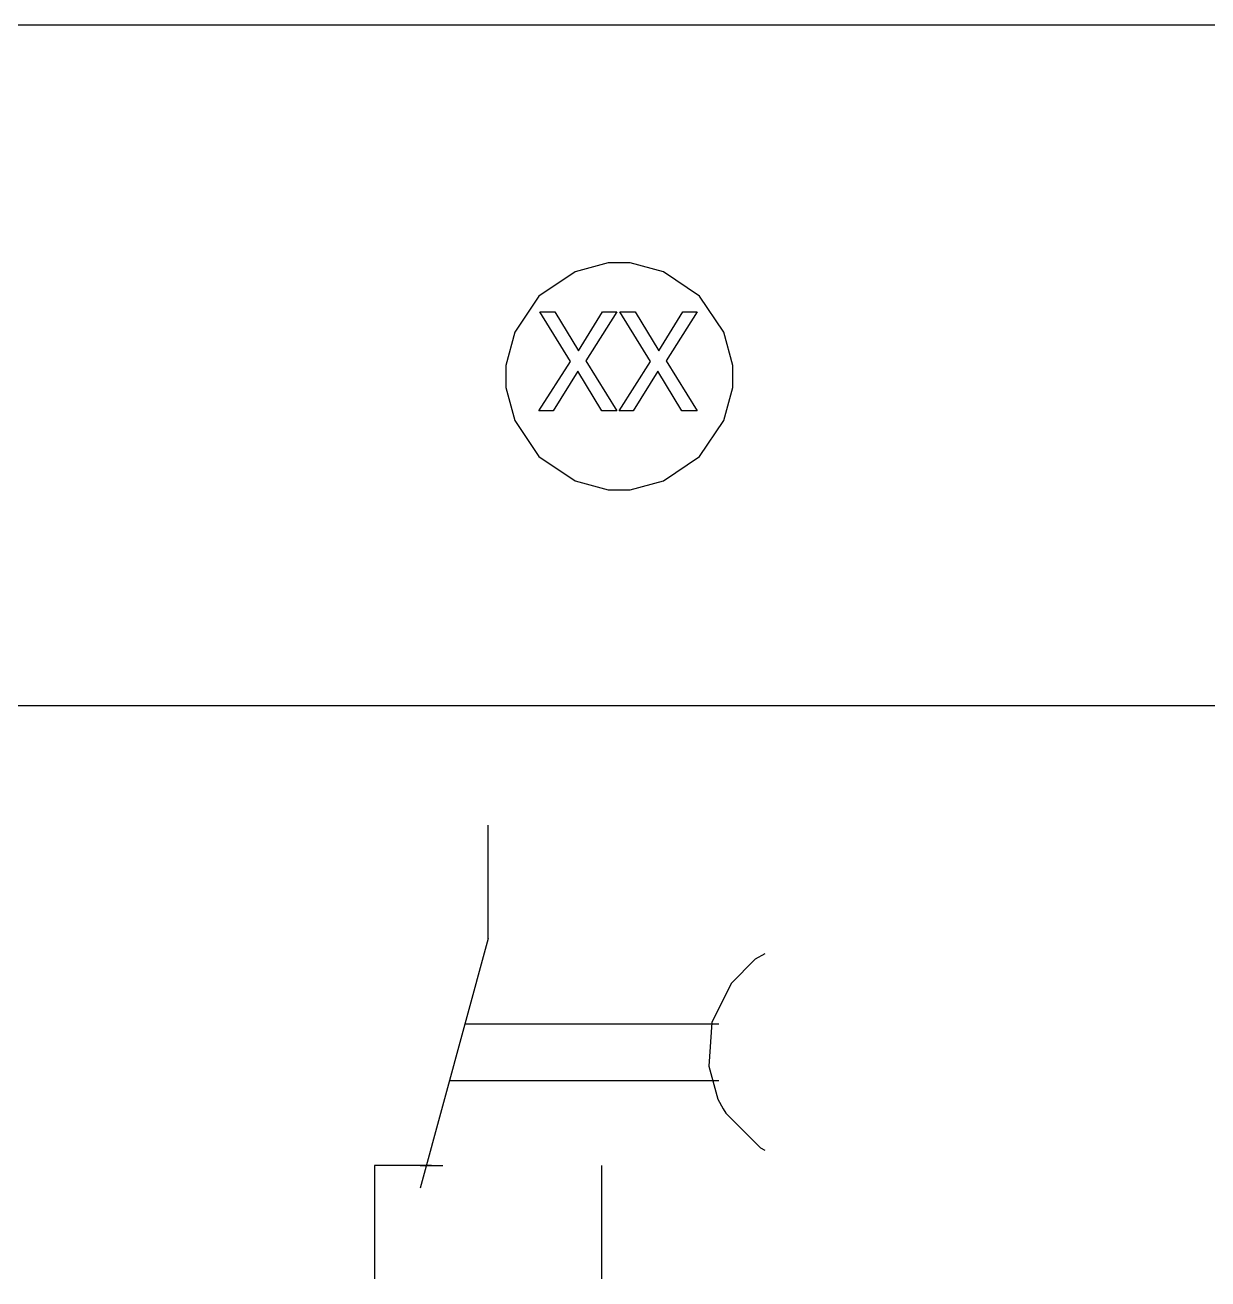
# Model space of a CAD drawing. Header units: millimetres. Extents: x 1974 to 2560, y 1429 to 1567.
# Drawn here: x 2493.155 to 2494.989, y 1522.618 to 1524.563 of the extents above; entities that cross this region are included whole.
import ezdxf

# ---------------------------------------------------------------- set-up
doc = ezdxf.new("R2010")
doc.units = ezdxf.units.MM
doc.layers.add('TEXTO', color=4, linetype='Continuous')

msp = doc.modelspace()

# ---------------------------------------------------------------- linework, layer by layer
at = {"layer": 'TEXTO', "color": 0}
for p, q in [((2507.7976, 1524.5625), (2478.9131, 1524.5625)), ((2494.0589, 1524.1936), (2494.0075, 1524.1798)), ((2494.0761, 1524.1936), (2494.0589, 1524.1936)), ((2494.0932, 1524.1936), (2494.0761, 1524.1936)), ((2494.1446, 1524.1798), (2494.0932, 1524.1936)), ((2494.0075, 1524.1798), (2493.9516, 1524.142)), ((2494.2005, 1524.142), (2494.1446, 1524.1798)), ((2493.9516, 1524.142), (2493.9139, 1524.0862)), ((2494.2382, 1524.0862), (2494.2005, 1524.142)), ((2494.0003, 1524.0409), (2493.953, 1524.1176)), ((2493.953, 1524.1176), (2493.9763, 1524.1176)), ((2493.9763, 1524.1176), (2494.0131, 1524.0573)), ((2494.0131, 1524.0573), (2494.0502, 1524.1176)), ((2494.0724, 1524.1176), (2494.0244, 1524.0419)), ((2494.0502, 1524.1176), (2494.0724, 1524.1176)), ((2494.1245, 1524.0409), (2494.0771, 1524.1176)), ((2494.0771, 1524.1176), (2494.1005, 1524.1176)), ((2494.1005, 1524.1176), (2494.1372, 1524.0573)), ((2494.1372, 1524.0573), (2494.1744, 1524.1176)), ((2494.1966, 1524.1176), (2494.1486, 1524.0419)), ((2494.1744, 1524.1176), (2494.1966, 1524.1176)), ((2493.9139, 1524.0862), (2493.9001, 1524.0347)), ((2494.2521, 1524.0347), (2494.2382, 1524.0862)), ((2493.9001, 1524.0347), (2493.9001, 1524.0176)), ((2493.9516, 1523.9641), (2494.0003, 1524.0409)), ((2494.0244, 1524.0419), (2494.0725, 1523.9641)), ((2494.0244, 1524.0419), (2494.0244, 1524.0419)), ((2494.0757, 1523.9641), (2494.1245, 1524.0409)), ((2494.1486, 1524.0419), (2494.1967, 1523.9641)), ((2494.1486, 1524.0419), (2494.1486, 1524.0419)), ((2494.2521, 1524.0176), (2494.2521, 1524.0347)), ((2493.9001, 1524.0176), (2493.9001, 1524.0005)), ((2494.0117, 1524.0255), (2493.9737, 1523.9641)), ((2494.0491, 1523.9641), (2494.0117, 1524.0255)), ((2494.1359, 1524.0255), (2494.0978, 1523.9641)), ((2494.1733, 1523.9641), (2494.1359, 1524.0255)), ((2494.2521, 1524.0005), (2494.2521, 1524.0176)), ((2494.2521, 1524.0176), (2494.2521, 1524.0176)), ((2493.9001, 1524.0005), (2493.9139, 1523.9491)), ((2494.2382, 1523.9491), (2494.2521, 1524.0005)), ((2493.9139, 1523.9491), (2493.9516, 1523.8932)), ((2493.9737, 1523.9641), (2493.9516, 1523.9641)), ((2494.0725, 1523.9641), (2494.0491, 1523.9641)), ((2494.0978, 1523.9641), (2494.0757, 1523.9641)), ((2494.1967, 1523.9641), (2494.1733, 1523.9641)), ((2494.2005, 1523.8932), (2494.2382, 1523.9491)), ((2493.9516, 1523.8932), (2494.0075, 1523.8555)), ((2494.1446, 1523.8555), (2494.2005, 1523.8932)), ((2494.0075, 1523.8555), (2494.0589, 1523.8416)), ((2494.0932, 1523.8416), (2494.1446, 1523.8555)), ((2494.0589, 1523.8416), (2494.0761, 1523.8416)), ((2494.0761, 1523.8416), (2494.0932, 1523.8416)), ((2507.7976, 1523.5065), (2478.9131, 1523.5065)), ((2493.8728, 1523.1457), (2493.8728, 1523.3217)), ((2493.8728, 1523.1457), (2493.7673, 1522.7585)), ((2494.2868, 1523.1136), (2494.2493, 1523.076)), ((2494.3017, 1523.1221), (2494.2868, 1523.1136)), ((2494.2493, 1523.076), (2494.2197, 1523.0153)), ((2494.2197, 1523.0153), (2494.2149, 1522.948)), ((2493.8369, 1523.0137), (2494.2305, 1523.0137)), ((2494.2149, 1522.948), (2494.2286, 1522.8966)), ((2493.8129, 1522.9257), (2494.2305, 1522.9257)), ((2494.2286, 1522.8966), (2494.2372, 1522.8817)), ((2494.2372, 1522.8817), (2494.2411, 1522.875)), ((2494.2411, 1522.875), (2494.295, 1522.8212)), ((2494.295, 1522.8212), (2494.3017, 1522.8173)), ((2493.7848, 1522.7937), (2493.6968, 1522.7937)), ((2493.6968, 1522.7937), (2493.6968, 1522.6178)), ((2493.7673, 1522.7937), (2493.8025, 1522.7937)), ((2494.0488, 1522.6178), (2494.0488, 1522.7937))]:
    msp.add_line(p, q, dxfattribs=at)

doc.saveas('drawing.dxf')
